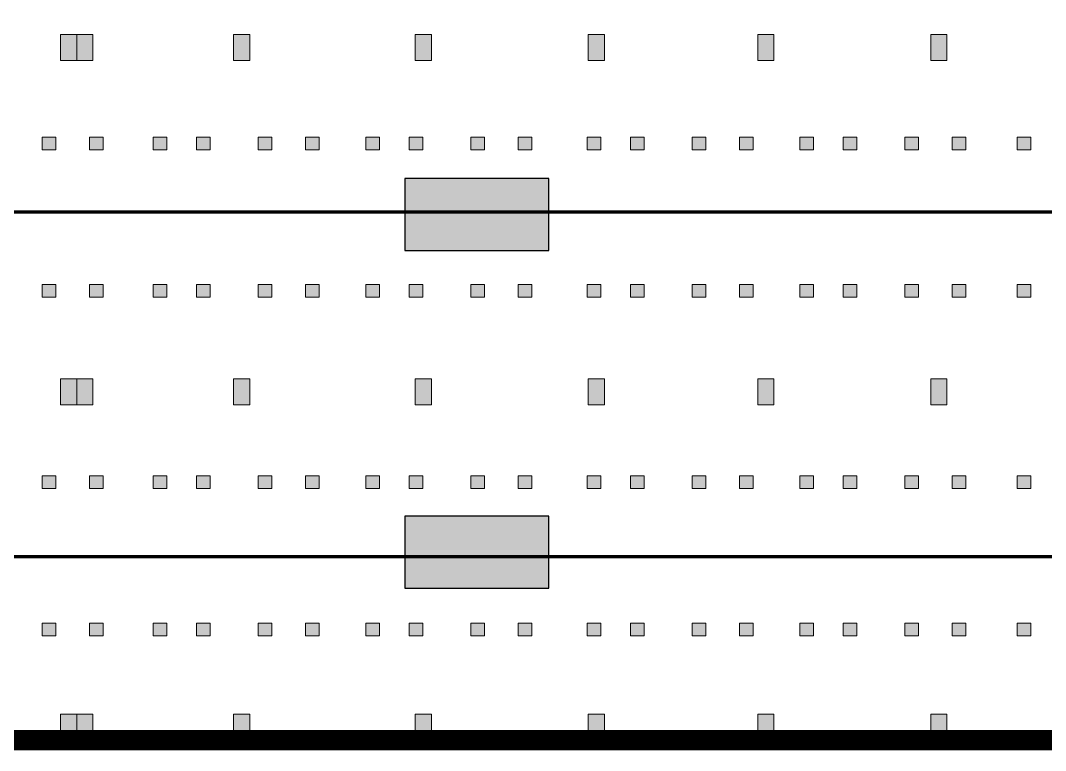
# Model space of a CAD drawing. Header units: millimetres. Extents: x 13810 to 67229, y 12374 to 21950.
# Drawn here: x 37555.9 to 37669.9, y 15050.6 to 15131.8 of the extents above; entities that cross this region are included whole.
import ezdxf

# ---------------------------------------------------------------- set-up
doc = ezdxf.new("R2010")
doc.units = ezdxf.units.MM
doc.layers.add('План_Штампы', color=7, linetype='Continuous')

# ---------------------------------------------------------------- blocks, each defined once
blk = doc.blocks.new('A$C32E8229D')
at = {"true_color": 0xffffff}
blk.add_hatch(color=7, dxfattribs=at).paths.add_polyline_path([(0, 0), (0, -8), (16, -8), (16, 0)])
h = blk.add_hatch(color=126)
h.paths.add_polyline_path([(0.2, -0.2), (15.8, -0.2), (15.8, -7.8), (0.2, -7.8)])
h.paths.add_polyline_path([(13.49, -2.05), (12.08, -2.05), (11.37, -2.63, 0.162397), (11.29, -2.84), (11.29, -3.63), (10.35, -3.63), (10.35, -4.05), (11.68, -4.05), (11.68, -3.48), (12.26, -4.28), (11.29, -5.1), (11.29, -6.78), (11.85, -6.78), (11.85, -5.44), (12.8, -4.64), (12.8, -5.94), (14.46, -5.94), (14.46, -5.39), (13.45, -5.39), (13.45, -3.97), (12.46, -2.59), (13.15, -2.59), (13.69, -3.34), (14.18, -3)], flags=16)
h.paths.add_polyline_path([(10.74, -1.82, 1), (11.8, -1.82, 1)], flags=16)
h.paths.add_polyline_path([(9.39, -3.59), (5.99, -3.59), (6.56, -3.03), (5.91, -3.03), (5.1, -3.83), (5.91, -4.64), (6.56, -4.64), (5.99, -4.09), (9.39, -4.09)], flags=16)
h.paths.add_polyline_path([(4.29, -1.08), (1.72, -1.08), (1.72, -6.6), (4.29, -6.6)], flags=16)
at = {"color": 126}
blk.add_lwpolyline([(16, -8), (0, -8), (0, 0), (16, 0)], close=True, dxfattribs=at)

msp = doc.modelspace()

# ---------------------------------------------------------------- hatches: boundary and pattern name
at = {"lineweight": 0}
h = msp.add_hatch(color=256, dxfattribs=at)
h.dxf.hatch_style = 1
h.paths.add_polyline_path([(37562.2, 15130.24), (37560.4, 15130.24), (37560.4, 15127.35), (37562.2, 15127.35)])
h = msp.add_hatch(color=256, dxfattribs=at)
h.dxf.hatch_style = 1
h.paths.add_polyline_path([(37564, 15130.24), (37562.2, 15130.24), (37562.2, 15127.35), (37564, 15127.35)])
h = msp.add_hatch(color=256, dxfattribs=at)
h.dxf.hatch_style = 1
h.paths.add_polyline_path([(37581.43, 15130.24), (37579.62, 15130.24), (37579.62, 15127.35), (37581.43, 15127.35)])
h = msp.add_hatch(color=256, dxfattribs=at)
h.dxf.hatch_style = 1
h.paths.add_polyline_path([(37601.65, 15130.24), (37599.84, 15130.24), (37599.84, 15127.35), (37601.65, 15127.35)])
h = msp.add_hatch(color=256, dxfattribs=at)
h.dxf.hatch_style = 1
h.paths.add_polyline_path([(37620.87, 15130.24), (37619.07, 15130.24), (37619.07, 15127.35), (37620.87, 15127.35)])
h = msp.add_hatch(color=256, dxfattribs=at)
h.dxf.hatch_style = 1
h.paths.add_polyline_path([(37639.71, 15130.24), (37637.91, 15130.24), (37637.91, 15127.35), (37639.71, 15127.35)])
h = msp.add_hatch(color=256, dxfattribs=at)
h.dxf.hatch_style = 1
h.paths.add_polyline_path([(37658.94, 15130.24), (37657.14, 15130.24), (37657.14, 15127.35), (37658.94, 15127.35)])
h = msp.add_hatch(color=256, dxfattribs=at)
h.dxf.hatch_style = 1
h.paths.add_polyline_path([(37559.86, 15117.41), (37559.86, 15118.83), (37558.34, 15118.83), (37558.34, 15117.41)])
h = msp.add_hatch(color=256, dxfattribs=at)
h.dxf.hatch_style = 1
h.paths.add_polyline_path([(37565.13, 15117.41), (37565.13, 15118.83), (37563.62, 15118.83), (37563.62, 15117.41)])
h = msp.add_hatch(color=256, dxfattribs=at)
h.dxf.hatch_style = 1
h.paths.add_polyline_path([(37572.21, 15117.41), (37572.21, 15118.83), (37570.69, 15118.83), (37570.69, 15117.41)])
h = msp.add_hatch(color=256, dxfattribs=at)
h.dxf.hatch_style = 1
h.paths.add_polyline_path([(37577.02, 15117.41), (37577.02, 15118.83), (37575.51, 15118.83), (37575.51, 15117.41)])
h = msp.add_hatch(color=256, dxfattribs=at)
h.dxf.hatch_style = 1
h.paths.add_polyline_path([(37583.88, 15117.41), (37583.88, 15118.83), (37582.37, 15118.83), (37582.37, 15117.41)])
h = msp.add_hatch(color=256, dxfattribs=at)
h.dxf.hatch_style = 1
h.paths.add_polyline_path([(37589.16, 15117.41), (37589.16, 15118.83), (37587.64, 15118.83), (37587.64, 15117.41)])
h = msp.add_hatch(color=256, dxfattribs=at)
h.dxf.hatch_style = 1
h.paths.add_polyline_path([(37595.85, 15117.41), (37595.85, 15118.83), (37594.33, 15118.83), (37594.33, 15117.41)])
h = msp.add_hatch(color=256, dxfattribs=at)
h.dxf.hatch_style = 1
h.paths.add_polyline_path([(37600.66, 15117.41), (37600.66, 15118.83), (37599.14, 15118.83), (37599.14, 15117.41)])
h = msp.add_hatch(color=256, dxfattribs=at)
h.dxf.hatch_style = 1
h.paths.add_polyline_path([(37607.52, 15117.41), (37607.52, 15118.83), (37606, 15118.83), (37606, 15117.41)])
h = msp.add_hatch(color=256, dxfattribs=at)
h.dxf.hatch_style = 1
h.paths.add_polyline_path([(37612.79, 15117.41), (37612.79, 15118.83), (37611.28, 15118.83), (37611.28, 15117.41)])
h = msp.add_hatch(color=256, dxfattribs=at)
h.dxf.hatch_style = 1
h.paths.add_polyline_path([(37620.47, 15117.41), (37620.47, 15118.83), (37618.96, 15118.83), (37618.96, 15117.41)])
h = msp.add_hatch(color=256, dxfattribs=at)
h.dxf.hatch_style = 1
h.paths.add_polyline_path([(37625.29, 15117.41), (37625.29, 15118.83), (37623.77, 15118.83), (37623.77, 15117.41)])
h = msp.add_hatch(color=256, dxfattribs=at)
h.dxf.hatch_style = 1
h.paths.add_polyline_path([(37632.15, 15117.41), (37632.15, 15118.83), (37630.63, 15118.83), (37630.63, 15117.41)])
h = msp.add_hatch(color=256, dxfattribs=at)
h.dxf.hatch_style = 1
h.paths.add_polyline_path([(37637.42, 15117.41), (37637.42, 15118.83), (37635.9, 15118.83), (37635.9, 15117.41)])
h = msp.add_hatch(color=256, dxfattribs=at)
h.dxf.hatch_style = 1
h.paths.add_polyline_path([(37644.11, 15117.41), (37644.11, 15118.83), (37642.59, 15118.83), (37642.59, 15117.41)])
h = msp.add_hatch(color=256, dxfattribs=at)
h.dxf.hatch_style = 1
h.paths.add_polyline_path([(37648.92, 15117.41), (37648.92, 15118.83), (37647.4, 15118.83), (37647.4, 15117.41)])
h = msp.add_hatch(color=256, dxfattribs=at)
h.dxf.hatch_style = 1
h.paths.add_polyline_path([(37655.78, 15117.41), (37655.78, 15118.83), (37654.26, 15118.83), (37654.26, 15117.41)])
h = msp.add_hatch(color=256, dxfattribs=at)
h.dxf.hatch_style = 1
h.paths.add_polyline_path([(37661.05, 15117.41), (37661.05, 15118.83), (37659.54, 15118.83), (37659.54, 15117.41)])
h = msp.add_hatch(color=256, dxfattribs=at)
h.dxf.hatch_style = 1
h.paths.add_polyline_path([(37668.26, 15117.41), (37668.26, 15118.83), (37666.74, 15118.83), (37666.74, 15117.41)])
h = msp.add_hatch(color=256, dxfattribs=at)
h.dxf.hatch_style = 1
h.paths.add_polyline_path([(37559.86, 15101.02), (37559.86, 15102.44), (37558.34, 15102.44), (37558.34, 15101.02)])
h = msp.add_hatch(color=256, dxfattribs=at)
h.dxf.hatch_style = 1
h.paths.add_polyline_path([(37565.13, 15101.02), (37565.13, 15102.44), (37563.62, 15102.44), (37563.62, 15101.02)])
h = msp.add_hatch(color=256, dxfattribs=at)
h.dxf.hatch_style = 1
h.paths.add_polyline_path([(37572.21, 15101.02), (37572.21, 15102.44), (37570.69, 15102.44), (37570.69, 15101.02)])
h = msp.add_hatch(color=256, dxfattribs=at)
h.dxf.hatch_style = 1
h.paths.add_polyline_path([(37577.02, 15101.02), (37577.02, 15102.44), (37575.51, 15102.44), (37575.51, 15101.02)])
h = msp.add_hatch(color=256, dxfattribs=at)
h.dxf.hatch_style = 1
h.paths.add_polyline_path([(37583.88, 15101.02), (37583.88, 15102.44), (37582.37, 15102.44), (37582.37, 15101.02)])
h = msp.add_hatch(color=256, dxfattribs=at)
h.dxf.hatch_style = 1
h.paths.add_polyline_path([(37589.16, 15101.02), (37589.16, 15102.44), (37587.64, 15102.44), (37587.64, 15101.02)])
h = msp.add_hatch(color=256, dxfattribs=at)
h.dxf.hatch_style = 1
h.paths.add_polyline_path([(37595.85, 15101.02), (37595.85, 15102.44), (37594.33, 15102.44), (37594.33, 15101.02)])
h = msp.add_hatch(color=256, dxfattribs=at)
h.dxf.hatch_style = 1
h.paths.add_polyline_path([(37600.66, 15101.02), (37600.66, 15102.44), (37599.14, 15102.44), (37599.14, 15101.02)])
h = msp.add_hatch(color=256, dxfattribs=at)
h.dxf.hatch_style = 1
h.paths.add_polyline_path([(37607.52, 15101.02), (37607.52, 15102.44), (37606, 15102.44), (37606, 15101.02)])
h = msp.add_hatch(color=256, dxfattribs=at)
h.dxf.hatch_style = 1
h.paths.add_polyline_path([(37612.79, 15101.02), (37612.79, 15102.44), (37611.28, 15102.44), (37611.28, 15101.02)])
h = msp.add_hatch(color=256, dxfattribs=at)
h.dxf.hatch_style = 1
h.paths.add_polyline_path([(37620.47, 15101.02), (37620.47, 15102.44), (37618.96, 15102.44), (37618.96, 15101.02)])
h = msp.add_hatch(color=256, dxfattribs=at)
h.dxf.hatch_style = 1
h.paths.add_polyline_path([(37625.29, 15101.02), (37625.29, 15102.44), (37623.77, 15102.44), (37623.77, 15101.02)])
h = msp.add_hatch(color=256, dxfattribs=at)
h.dxf.hatch_style = 1
h.paths.add_polyline_path([(37632.15, 15101.02), (37632.15, 15102.44), (37630.63, 15102.44), (37630.63, 15101.02)])
h = msp.add_hatch(color=256, dxfattribs=at)
h.dxf.hatch_style = 1
h.paths.add_polyline_path([(37637.42, 15101.02), (37637.42, 15102.44), (37635.9, 15102.44), (37635.9, 15101.02)])
h = msp.add_hatch(color=256, dxfattribs=at)
h.dxf.hatch_style = 1
h.paths.add_polyline_path([(37644.11, 15101.02), (37644.11, 15102.44), (37642.59, 15102.44), (37642.59, 15101.02)])
h = msp.add_hatch(color=256, dxfattribs=at)
h.dxf.hatch_style = 1
h.paths.add_polyline_path([(37648.92, 15101.02), (37648.92, 15102.44), (37647.4, 15102.44), (37647.4, 15101.02)])
h = msp.add_hatch(color=256, dxfattribs=at)
h.dxf.hatch_style = 1
h.paths.add_polyline_path([(37655.78, 15101.02), (37655.78, 15102.44), (37654.26, 15102.44), (37654.26, 15101.02)])
h = msp.add_hatch(color=256, dxfattribs=at)
h.dxf.hatch_style = 1
h.paths.add_polyline_path([(37661.05, 15101.02), (37661.05, 15102.44), (37659.54, 15102.44), (37659.54, 15101.02)])
h = msp.add_hatch(color=256, dxfattribs=at)
h.dxf.hatch_style = 1
h.paths.add_polyline_path([(37668.26, 15101.02), (37668.26, 15102.44), (37666.74, 15102.44), (37666.74, 15101.02)])
h = msp.add_hatch(color=256, dxfattribs=at)
h.dxf.hatch_style = 1
h.paths.add_polyline_path([(37562.2, 15091.97), (37560.4, 15091.97), (37560.4, 15089.08), (37562.2, 15089.08)])
h = msp.add_hatch(color=256, dxfattribs=at)
h.dxf.hatch_style = 1
h.paths.add_polyline_path([(37564, 15091.97), (37562.2, 15091.97), (37562.2, 15089.08), (37564, 15089.08)])
h = msp.add_hatch(color=256, dxfattribs=at)
h.dxf.hatch_style = 1
h.paths.add_polyline_path([(37581.43, 15091.97), (37579.62, 15091.97), (37579.62, 15089.08), (37581.43, 15089.08)])
h = msp.add_hatch(color=256, dxfattribs=at)
h.dxf.hatch_style = 1
h.paths.add_polyline_path([(37601.65, 15091.97), (37599.84, 15091.97), (37599.84, 15089.08), (37601.65, 15089.08)])
h = msp.add_hatch(color=256, dxfattribs=at)
h.dxf.hatch_style = 1
h.paths.add_polyline_path([(37620.87, 15091.97), (37619.07, 15091.97), (37619.07, 15089.08), (37620.87, 15089.08)])
h = msp.add_hatch(color=256, dxfattribs=at)
h.dxf.hatch_style = 1
h.paths.add_polyline_path([(37639.71, 15091.97), (37637.91, 15091.97), (37637.91, 15089.08), (37639.71, 15089.08)])
h = msp.add_hatch(color=256, dxfattribs=at)
h.dxf.hatch_style = 1
h.paths.add_polyline_path([(37658.94, 15091.97), (37657.14, 15091.97), (37657.14, 15089.08), (37658.94, 15089.08)])
h = msp.add_hatch(color=256, dxfattribs=at)
h.dxf.hatch_style = 1
h.paths.add_polyline_path([(37559.86, 15079.75), (37559.86, 15081.17), (37558.34, 15081.17), (37558.34, 15079.75)])
h = msp.add_hatch(color=256, dxfattribs=at)
h.dxf.hatch_style = 1
h.paths.add_polyline_path([(37565.13, 15079.75), (37565.13, 15081.17), (37563.62, 15081.17), (37563.62, 15079.75)])
h = msp.add_hatch(color=256, dxfattribs=at)
h.dxf.hatch_style = 1
h.paths.add_polyline_path([(37572.21, 15079.75), (37572.21, 15081.17), (37570.69, 15081.17), (37570.69, 15079.75)])
h = msp.add_hatch(color=256, dxfattribs=at)
h.dxf.hatch_style = 1
h.paths.add_polyline_path([(37577.02, 15079.75), (37577.02, 15081.17), (37575.51, 15081.17), (37575.51, 15079.75)])
h = msp.add_hatch(color=256, dxfattribs=at)
h.dxf.hatch_style = 1
h.paths.add_polyline_path([(37583.88, 15079.75), (37583.88, 15081.17), (37582.37, 15081.17), (37582.37, 15079.75)])
h = msp.add_hatch(color=256, dxfattribs=at)
h.dxf.hatch_style = 1
h.paths.add_polyline_path([(37589.16, 15079.75), (37589.16, 15081.17), (37587.64, 15081.17), (37587.64, 15079.75)])
h = msp.add_hatch(color=256, dxfattribs=at)
h.dxf.hatch_style = 1
h.paths.add_polyline_path([(37595.85, 15079.75), (37595.85, 15081.17), (37594.33, 15081.17), (37594.33, 15079.75)])
h = msp.add_hatch(color=256, dxfattribs=at)
h.dxf.hatch_style = 1
h.paths.add_polyline_path([(37600.66, 15079.75), (37600.66, 15081.17), (37599.14, 15081.17), (37599.14, 15079.75)])
h = msp.add_hatch(color=256, dxfattribs=at)
h.dxf.hatch_style = 1
h.paths.add_polyline_path([(37607.52, 15079.75), (37607.52, 15081.17), (37606, 15081.17), (37606, 15079.75)])
h = msp.add_hatch(color=256, dxfattribs=at)
h.dxf.hatch_style = 1
h.paths.add_polyline_path([(37612.79, 15079.75), (37612.79, 15081.17), (37611.28, 15081.17), (37611.28, 15079.75)])
h = msp.add_hatch(color=256, dxfattribs=at)
h.dxf.hatch_style = 1
h.paths.add_polyline_path([(37620.47, 15079.75), (37620.47, 15081.17), (37618.96, 15081.17), (37618.96, 15079.75)])
h = msp.add_hatch(color=256, dxfattribs=at)
h.dxf.hatch_style = 1
h.paths.add_polyline_path([(37625.29, 15079.75), (37625.29, 15081.17), (37623.77, 15081.17), (37623.77, 15079.75)])
h = msp.add_hatch(color=256, dxfattribs=at)
h.dxf.hatch_style = 1
h.paths.add_polyline_path([(37632.15, 15079.75), (37632.15, 15081.17), (37630.63, 15081.17), (37630.63, 15079.75)])
h = msp.add_hatch(color=256, dxfattribs=at)
h.dxf.hatch_style = 1
h.paths.add_polyline_path([(37637.42, 15079.75), (37637.42, 15081.17), (37635.9, 15081.17), (37635.9, 15079.75)])
h = msp.add_hatch(color=256, dxfattribs=at)
h.dxf.hatch_style = 1
h.paths.add_polyline_path([(37644.11, 15079.75), (37644.11, 15081.17), (37642.59, 15081.17), (37642.59, 15079.75)])
h = msp.add_hatch(color=256, dxfattribs=at)
h.dxf.hatch_style = 1
h.paths.add_polyline_path([(37648.92, 15079.75), (37648.92, 15081.17), (37647.4, 15081.17), (37647.4, 15079.75)])
h = msp.add_hatch(color=256, dxfattribs=at)
h.dxf.hatch_style = 1
h.paths.add_polyline_path([(37655.78, 15079.75), (37655.78, 15081.17), (37654.26, 15081.17), (37654.26, 15079.75)])
h = msp.add_hatch(color=256, dxfattribs=at)
h.dxf.hatch_style = 1
h.paths.add_polyline_path([(37661.05, 15079.75), (37661.05, 15081.17), (37659.54, 15081.17), (37659.54, 15079.75)])
h = msp.add_hatch(color=256, dxfattribs=at)
h.dxf.hatch_style = 1
h.paths.add_polyline_path([(37668.26, 15079.75), (37668.26, 15081.17), (37666.74, 15081.17), (37666.74, 15079.75)])
h = msp.add_hatch(color=256, dxfattribs=at)
h.dxf.hatch_style = 1
h.paths.add_polyline_path([(37559.86, 15063.36), (37559.86, 15064.78), (37558.34, 15064.78), (37558.34, 15063.36)])
h = msp.add_hatch(color=256, dxfattribs=at)
h.dxf.hatch_style = 1
h.paths.add_polyline_path([(37565.13, 15063.36), (37565.13, 15064.78), (37563.62, 15064.78), (37563.62, 15063.36)])
h = msp.add_hatch(color=256, dxfattribs=at)
h.dxf.hatch_style = 1
h.paths.add_polyline_path([(37572.21, 15063.36), (37572.21, 15064.78), (37570.69, 15064.78), (37570.69, 15063.36)])
h = msp.add_hatch(color=256, dxfattribs=at)
h.dxf.hatch_style = 1
h.paths.add_polyline_path([(37577.02, 15063.36), (37577.02, 15064.78), (37575.51, 15064.78), (37575.51, 15063.36)])
h = msp.add_hatch(color=256, dxfattribs=at)
h.dxf.hatch_style = 1
h.paths.add_polyline_path([(37583.88, 15063.36), (37583.88, 15064.78), (37582.37, 15064.78), (37582.37, 15063.36)])
h = msp.add_hatch(color=256, dxfattribs=at)
h.dxf.hatch_style = 1
h.paths.add_polyline_path([(37589.16, 15063.36), (37589.16, 15064.78), (37587.64, 15064.78), (37587.64, 15063.36)])
h = msp.add_hatch(color=256, dxfattribs=at)
h.dxf.hatch_style = 1
h.paths.add_polyline_path([(37595.85, 15063.36), (37595.85, 15064.78), (37594.33, 15064.78), (37594.33, 15063.36)])
h = msp.add_hatch(color=256, dxfattribs=at)
h.dxf.hatch_style = 1
h.paths.add_polyline_path([(37600.66, 15063.36), (37600.66, 15064.78), (37599.14, 15064.78), (37599.14, 15063.36)])
h = msp.add_hatch(color=256, dxfattribs=at)
h.dxf.hatch_style = 1
h.paths.add_polyline_path([(37607.52, 15063.36), (37607.52, 15064.78), (37606, 15064.78), (37606, 15063.36)])
h = msp.add_hatch(color=256, dxfattribs=at)
h.dxf.hatch_style = 1
h.paths.add_polyline_path([(37612.79, 15063.36), (37612.79, 15064.78), (37611.28, 15064.78), (37611.28, 15063.36)])
h = msp.add_hatch(color=256, dxfattribs=at)
h.dxf.hatch_style = 1
h.paths.add_polyline_path([(37620.47, 15063.36), (37620.47, 15064.78), (37618.96, 15064.78), (37618.96, 15063.36)])
h = msp.add_hatch(color=256, dxfattribs=at)
h.dxf.hatch_style = 1
h.paths.add_polyline_path([(37625.29, 15063.36), (37625.29, 15064.78), (37623.77, 15064.78), (37623.77, 15063.36)])
h = msp.add_hatch(color=256, dxfattribs=at)
h.dxf.hatch_style = 1
h.paths.add_polyline_path([(37632.15, 15063.36), (37632.15, 15064.78), (37630.63, 15064.78), (37630.63, 15063.36)])
h = msp.add_hatch(color=256, dxfattribs=at)
h.dxf.hatch_style = 1
h.paths.add_polyline_path([(37637.42, 15063.36), (37637.42, 15064.78), (37635.9, 15064.78), (37635.9, 15063.36)])
h = msp.add_hatch(color=256, dxfattribs=at)
h.dxf.hatch_style = 1
h.paths.add_polyline_path([(37644.11, 15063.36), (37644.11, 15064.78), (37642.59, 15064.78), (37642.59, 15063.36)])
h = msp.add_hatch(color=256, dxfattribs=at)
h.dxf.hatch_style = 1
h.paths.add_polyline_path([(37648.92, 15063.36), (37648.92, 15064.78), (37647.4, 15064.78), (37647.4, 15063.36)])
h = msp.add_hatch(color=256, dxfattribs=at)
h.dxf.hatch_style = 1
h.paths.add_polyline_path([(37655.78, 15063.36), (37655.78, 15064.78), (37654.26, 15064.78), (37654.26, 15063.36)])
h = msp.add_hatch(color=256, dxfattribs=at)
h.dxf.hatch_style = 1
h.paths.add_polyline_path([(37661.05, 15063.36), (37661.05, 15064.78), (37659.54, 15064.78), (37659.54, 15063.36)])
h = msp.add_hatch(color=256, dxfattribs=at)
h.dxf.hatch_style = 1
h.paths.add_polyline_path([(37668.26, 15063.36), (37668.26, 15064.78), (37666.74, 15064.78), (37666.74, 15063.36)])
h = msp.add_hatch(color=256, dxfattribs=at)
h.dxf.hatch_style = 1
h.paths.add_polyline_path([(37562.2, 15054.65), (37560.4, 15054.65), (37560.4, 15051.77), (37562.2, 15051.77)])
h = msp.add_hatch(color=256, dxfattribs=at)
h.dxf.hatch_style = 1
h.paths.add_polyline_path([(37564, 15054.65), (37562.2, 15054.65), (37562.2, 15051.77), (37564, 15051.77)])
h = msp.add_hatch(color=256, dxfattribs=at)
h.dxf.hatch_style = 1
h.paths.add_polyline_path([(37581.43, 15054.65), (37579.62, 15054.65), (37579.62, 15051.77), (37581.43, 15051.77)])
h = msp.add_hatch(color=256, dxfattribs=at)
h.dxf.hatch_style = 1
h.paths.add_polyline_path([(37601.65, 15054.65), (37599.84, 15054.65), (37599.84, 15051.77), (37601.65, 15051.77)])
h = msp.add_hatch(color=256, dxfattribs=at)
h.dxf.hatch_style = 1
h.paths.add_polyline_path([(37620.87, 15054.65), (37619.07, 15054.65), (37619.07, 15051.77), (37620.87, 15051.77)])
h = msp.add_hatch(color=256, dxfattribs=at)
h.dxf.hatch_style = 1
h.paths.add_polyline_path([(37639.71, 15054.65), (37637.91, 15054.65), (37637.91, 15051.77), (37639.71, 15051.77)])
h = msp.add_hatch(color=256, dxfattribs=at)
h.dxf.hatch_style = 1
h.paths.add_polyline_path([(37658.94, 15054.65), (37657.14, 15054.65), (37657.14, 15051.77), (37658.94, 15051.77)])

# ---------------------------------------------------------------- linework, layer by layer
at = {"color": 126, "lineweight": 100, "true_color": 0x008754}
for points in [[(37316.91, 15140.37), (37316.91, 15186.71), (37712.81, 15186.71), (37712.81, 15072.15), (37513.72, 15072.15)], [(37316.91, 15110.53), (37712.81, 15110.53)]]:
    msp.add_lwpolyline(points, dxfattribs=at)
at = {"lineweight": 0}
for points in [[(37562.2, 15127.35), (37560.4, 15127.35), (37560.4, 15130.24), (37562.2, 15130.24), (37562.2, 15127.35)], [(37564, 15127.35), (37562.2, 15127.35), (37562.2, 15130.24), (37564, 15130.24), (37564, 15127.35)], [(37581.43, 15127.35), (37579.62, 15127.35), (37579.62, 15130.24), (37581.43, 15130.24), (37581.43, 15127.35)], [(37601.65, 15127.35), (37599.84, 15127.35), (37599.84, 15130.24), (37601.65, 15130.24), (37601.65, 15127.35)], [(37620.87, 15127.35), (37619.07, 15127.35), (37619.07, 15130.24), (37620.87, 15130.24), (37620.87, 15127.35)], [(37639.71, 15127.35), (37637.91, 15127.35), (37637.91, 15130.24), (37639.71, 15130.24), (37639.71, 15127.35)], [(37658.94, 15127.35), (37657.14, 15127.35), (37657.14, 15130.24), (37658.94, 15130.24), (37658.94, 15127.35)], [(37558.34, 15117.41), (37559.86, 15117.41), (37559.86, 15118.83), (37558.34, 15118.83), (37558.34, 15117.41)], [(37563.62, 15117.41), (37565.13, 15117.41), (37565.13, 15118.83), (37563.62, 15118.83), (37563.62, 15117.41)], [(37570.69, 15117.41), (37572.21, 15117.41), (37572.21, 15118.83), (37570.69, 15118.83), (37570.69, 15117.41)], [(37575.51, 15117.41), (37577.02, 15117.41), (37577.02, 15118.83), (37575.51, 15118.83), (37575.51, 15117.41)], [(37582.37, 15117.41), (37583.88, 15117.41), (37583.88, 15118.83), (37582.37, 15118.83), (37582.37, 15117.41)], [(37587.64, 15117.41), (37589.16, 15117.41), (37589.16, 15118.83), (37587.64, 15118.83), (37587.64, 15117.41)], [(37594.33, 15117.41), (37595.85, 15117.41), (37595.85, 15118.83), (37594.33, 15118.83), (37594.33, 15117.41)], [(37599.14, 15117.41), (37600.66, 15117.41), (37600.66, 15118.83), (37599.14, 15118.83), (37599.14, 15117.41)], [(37606, 15117.41), (37607.52, 15117.41), (37607.52, 15118.83), (37606, 15118.83), (37606, 15117.41)], [(37611.28, 15117.41), (37612.79, 15117.41), (37612.79, 15118.83), (37611.28, 15118.83), (37611.28, 15117.41)], [(37618.96, 15117.41), (37620.47, 15117.41), (37620.47, 15118.83), (37618.96, 15118.83), (37618.96, 15117.41)], [(37623.77, 15117.41), (37625.29, 15117.41), (37625.29, 15118.83), (37623.77, 15118.83), (37623.77, 15117.41)], [(37630.63, 15117.41), (37632.15, 15117.41), (37632.15, 15118.83), (37630.63, 15118.83), (37630.63, 15117.41)], [(37635.9, 15117.41), (37637.42, 15117.41), (37637.42, 15118.83), (37635.9, 15118.83), (37635.9, 15117.41)], [(37642.59, 15117.41), (37644.11, 15117.41), (37644.11, 15118.83), (37642.59, 15118.83), (37642.59, 15117.41)], [(37647.4, 15117.41), (37648.92, 15117.41), (37648.92, 15118.83), (37647.4, 15118.83), (37647.4, 15117.41)], [(37654.26, 15117.41), (37655.78, 15117.41), (37655.78, 15118.83), (37654.26, 15118.83), (37654.26, 15117.41)], [(37659.54, 15117.41), (37661.05, 15117.41), (37661.05, 15118.83), (37659.54, 15118.83), (37659.54, 15117.41)], [(37666.74, 15117.41), (37668.26, 15117.41), (37668.26, 15118.83), (37666.74, 15118.83), (37666.74, 15117.41)], [(37558.34, 15101.02), (37559.86, 15101.02), (37559.86, 15102.44), (37558.34, 15102.44), (37558.34, 15101.02)], [(37563.62, 15101.02), (37565.13, 15101.02), (37565.13, 15102.44), (37563.62, 15102.44), (37563.62, 15101.02)], [(37570.69, 15101.02), (37572.21, 15101.02), (37572.21, 15102.44), (37570.69, 15102.44), (37570.69, 15101.02)], [(37575.51, 15101.02), (37577.02, 15101.02), (37577.02, 15102.44), (37575.51, 15102.44), (37575.51, 15101.02)], [(37582.37, 15101.02), (37583.88, 15101.02), (37583.88, 15102.44), (37582.37, 15102.44), (37582.37, 15101.02)], [(37587.64, 15101.02), (37589.16, 15101.02), (37589.16, 15102.44), (37587.64, 15102.44), (37587.64, 15101.02)], [(37594.33, 15101.02), (37595.85, 15101.02), (37595.85, 15102.44), (37594.33, 15102.44), (37594.33, 15101.02)], [(37599.14, 15101.02), (37600.66, 15101.02), (37600.66, 15102.44), (37599.14, 15102.44), (37599.14, 15101.02)], [(37606, 15101.02), (37607.52, 15101.02), (37607.52, 15102.44), (37606, 15102.44), (37606, 15101.02)], [(37611.28, 15101.02), (37612.79, 15101.02), (37612.79, 15102.44), (37611.28, 15102.44), (37611.28, 15101.02)], [(37618.96, 15101.02), (37620.47, 15101.02), (37620.47, 15102.44), (37618.96, 15102.44), (37618.96, 15101.02)], [(37623.77, 15101.02), (37625.29, 15101.02), (37625.29, 15102.44), (37623.77, 15102.44), (37623.77, 15101.02)], [(37630.63, 15101.02), (37632.15, 15101.02), (37632.15, 15102.44), (37630.63, 15102.44), (37630.63, 15101.02)], [(37635.9, 15101.02), (37637.42, 15101.02), (37637.42, 15102.44), (37635.9, 15102.44), (37635.9, 15101.02)], [(37642.59, 15101.02), (37644.11, 15101.02), (37644.11, 15102.44), (37642.59, 15102.44), (37642.59, 15101.02)], [(37647.4, 15101.02), (37648.92, 15101.02), (37648.92, 15102.44), (37647.4, 15102.44), (37647.4, 15101.02)], [(37654.26, 15101.02), (37655.78, 15101.02), (37655.78, 15102.44), (37654.26, 15102.44), (37654.26, 15101.02)], [(37659.54, 15101.02), (37661.05, 15101.02), (37661.05, 15102.44), (37659.54, 15102.44), (37659.54, 15101.02)], [(37666.74, 15101.02), (37668.26, 15101.02), (37668.26, 15102.44), (37666.74, 15102.44), (37666.74, 15101.02)], [(37562.2, 15089.08), (37560.4, 15089.08), (37560.4, 15091.97), (37562.2, 15091.97), (37562.2, 15089.08)], [(37564, 15089.08), (37562.2, 15089.08), (37562.2, 15091.97), (37564, 15091.97), (37564, 15089.08)], [(37581.43, 15089.08), (37579.62, 15089.08), (37579.62, 15091.97), (37581.43, 15091.97), (37581.43, 15089.08)], [(37601.65, 15089.08), (37599.84, 15089.08), (37599.84, 15091.97), (37601.65, 15091.97), (37601.65, 15089.08)], [(37620.87, 15089.08), (37619.07, 15089.08), (37619.07, 15091.97), (37620.87, 15091.97), (37620.87, 15089.08)], [(37639.71, 15089.08), (37637.91, 15089.08), (37637.91, 15091.97), (37639.71, 15091.97), (37639.71, 15089.08)], [(37658.94, 15089.08), (37657.14, 15089.08), (37657.14, 15091.97), (37658.94, 15091.97), (37658.94, 15089.08)], [(37558.34, 15079.75), (37559.86, 15079.75), (37559.86, 15081.17), (37558.34, 15081.17), (37558.34, 15079.75)], [(37563.62, 15079.75), (37565.13, 15079.75), (37565.13, 15081.17), (37563.62, 15081.17), (37563.62, 15079.75)], [(37570.69, 15079.75), (37572.21, 15079.75), (37572.21, 15081.17), (37570.69, 15081.17), (37570.69, 15079.75)], [(37575.51, 15079.75), (37577.02, 15079.75), (37577.02, 15081.17), (37575.51, 15081.17), (37575.51, 15079.75)], [(37582.37, 15079.75), (37583.88, 15079.75), (37583.88, 15081.17), (37582.37, 15081.17), (37582.37, 15079.75)], [(37587.64, 15079.75), (37589.16, 15079.75), (37589.16, 15081.17), (37587.64, 15081.17), (37587.64, 15079.75)], [(37594.33, 15079.75), (37595.85, 15079.75), (37595.85, 15081.17), (37594.33, 15081.17), (37594.33, 15079.75)], [(37599.14, 15079.75), (37600.66, 15079.75), (37600.66, 15081.17), (37599.14, 15081.17), (37599.14, 15079.75)], [(37606, 15079.75), (37607.52, 15079.75), (37607.52, 15081.17), (37606, 15081.17), (37606, 15079.75)], [(37611.28, 15079.75), (37612.79, 15079.75), (37612.79, 15081.17), (37611.28, 15081.17), (37611.28, 15079.75)], [(37618.96, 15079.75), (37620.47, 15079.75), (37620.47, 15081.17), (37618.96, 15081.17), (37618.96, 15079.75)], [(37623.77, 15079.75), (37625.29, 15079.75), (37625.29, 15081.17), (37623.77, 15081.17), (37623.77, 15079.75)], [(37630.63, 15079.75), (37632.15, 15079.75), (37632.15, 15081.17), (37630.63, 15081.17), (37630.63, 15079.75)], [(37635.9, 15079.75), (37637.42, 15079.75), (37637.42, 15081.17), (37635.9, 15081.17), (37635.9, 15079.75)], [(37642.59, 15079.75), (37644.11, 15079.75), (37644.11, 15081.17), (37642.59, 15081.17), (37642.59, 15079.75)], [(37647.4, 15079.75), (37648.92, 15079.75), (37648.92, 15081.17), (37647.4, 15081.17), (37647.4, 15079.75)], [(37654.26, 15079.75), (37655.78, 15079.75), (37655.78, 15081.17), (37654.26, 15081.17), (37654.26, 15079.75)], [(37659.54, 15079.75), (37661.05, 15079.75), (37661.05, 15081.17), (37659.54, 15081.17), (37659.54, 15079.75)], [(37666.74, 15079.75), (37668.26, 15079.75), (37668.26, 15081.17), (37666.74, 15081.17), (37666.74, 15079.75)], [(37558.34, 15063.36), (37559.86, 15063.36), (37559.86, 15064.78), (37558.34, 15064.78), (37558.34, 15063.36)], [(37563.62, 15063.36), (37565.13, 15063.36), (37565.13, 15064.78), (37563.62, 15064.78), (37563.62, 15063.36)], [(37570.69, 15063.36), (37572.21, 15063.36), (37572.21, 15064.78), (37570.69, 15064.78), (37570.69, 15063.36)], [(37575.51, 15063.36), (37577.02, 15063.36), (37577.02, 15064.78), (37575.51, 15064.78), (37575.51, 15063.36)], [(37582.37, 15063.36), (37583.88, 15063.36), (37583.88, 15064.78), (37582.37, 15064.78), (37582.37, 15063.36)], [(37587.64, 15063.36), (37589.16, 15063.36), (37589.16, 15064.78), (37587.64, 15064.78), (37587.64, 15063.36)], [(37594.33, 15063.36), (37595.85, 15063.36), (37595.85, 15064.78), (37594.33, 15064.78), (37594.33, 15063.36)], [(37599.14, 15063.36), (37600.66, 15063.36), (37600.66, 15064.78), (37599.14, 15064.78), (37599.14, 15063.36)], [(37606, 15063.36), (37607.52, 15063.36), (37607.52, 15064.78), (37606, 15064.78), (37606, 15063.36)], [(37611.28, 15063.36), (37612.79, 15063.36), (37612.79, 15064.78), (37611.28, 15064.78), (37611.28, 15063.36)], [(37618.96, 15063.36), (37620.47, 15063.36), (37620.47, 15064.78), (37618.96, 15064.78), (37618.96, 15063.36)], [(37623.77, 15063.36), (37625.29, 15063.36), (37625.29, 15064.78), (37623.77, 15064.78), (37623.77, 15063.36)], [(37630.63, 15063.36), (37632.15, 15063.36), (37632.15, 15064.78), (37630.63, 15064.78), (37630.63, 15063.36)], [(37635.9, 15063.36), (37637.42, 15063.36), (37637.42, 15064.78), (37635.9, 15064.78), (37635.9, 15063.36)], [(37642.59, 15063.36), (37644.11, 15063.36), (37644.11, 15064.78), (37642.59, 15064.78), (37642.59, 15063.36)], [(37647.4, 15063.36), (37648.92, 15063.36), (37648.92, 15064.78), (37647.4, 15064.78), (37647.4, 15063.36)], [(37654.26, 15063.36), (37655.78, 15063.36), (37655.78, 15064.78), (37654.26, 15064.78), (37654.26, 15063.36)], [(37659.54, 15063.36), (37661.05, 15063.36), (37661.05, 15064.78), (37659.54, 15064.78), (37659.54, 15063.36)], [(37666.74, 15063.36), (37668.26, 15063.36), (37668.26, 15064.78), (37666.74, 15064.78), (37666.74, 15063.36)], [(37562.2, 15051.77), (37560.4, 15051.77), (37560.4, 15054.65), (37562.2, 15054.65), (37562.2, 15051.77)], [(37564, 15051.77), (37562.2, 15051.77), (37562.2, 15054.65), (37564, 15054.65), (37564, 15051.77)], [(37581.43, 15051.77), (37579.62, 15051.77), (37579.62, 15054.65), (37581.43, 15054.65), (37581.43, 15051.77)], [(37601.65, 15051.77), (37599.84, 15051.77), (37599.84, 15054.65), (37601.65, 15054.65), (37601.65, 15051.77)], [(37620.87, 15051.77), (37619.07, 15051.77), (37619.07, 15054.65), (37620.87, 15054.65), (37620.87, 15051.77)], [(37639.71, 15051.77), (37637.91, 15051.77), (37637.91, 15054.65), (37639.71, 15054.65), (37639.71, 15051.77)], [(37658.94, 15051.77), (37657.14, 15051.77), (37657.14, 15054.65), (37658.94, 15054.65), (37658.94, 15051.77)]]:
    msp.add_lwpolyline(points, dxfattribs=at)
at = {"lineweight": 0, "const_width": 2.29}
msp.add_lwpolyline([(37306.32, 15051.77), (37748.56, 15051.77)], dxfattribs=at)

# ---------------------------------------------------------------- block references
at = {"layer": 'План_Штампы', "color": 126, "true_color": 0x008754, "xscale": -1}
for p in [(37614.67, 15114.22), (37614.67, 15076.68)]:
    msp.add_blockref('A$C32E8229D', p, dxfattribs=at)

doc.saveas('drawing.dxf')
